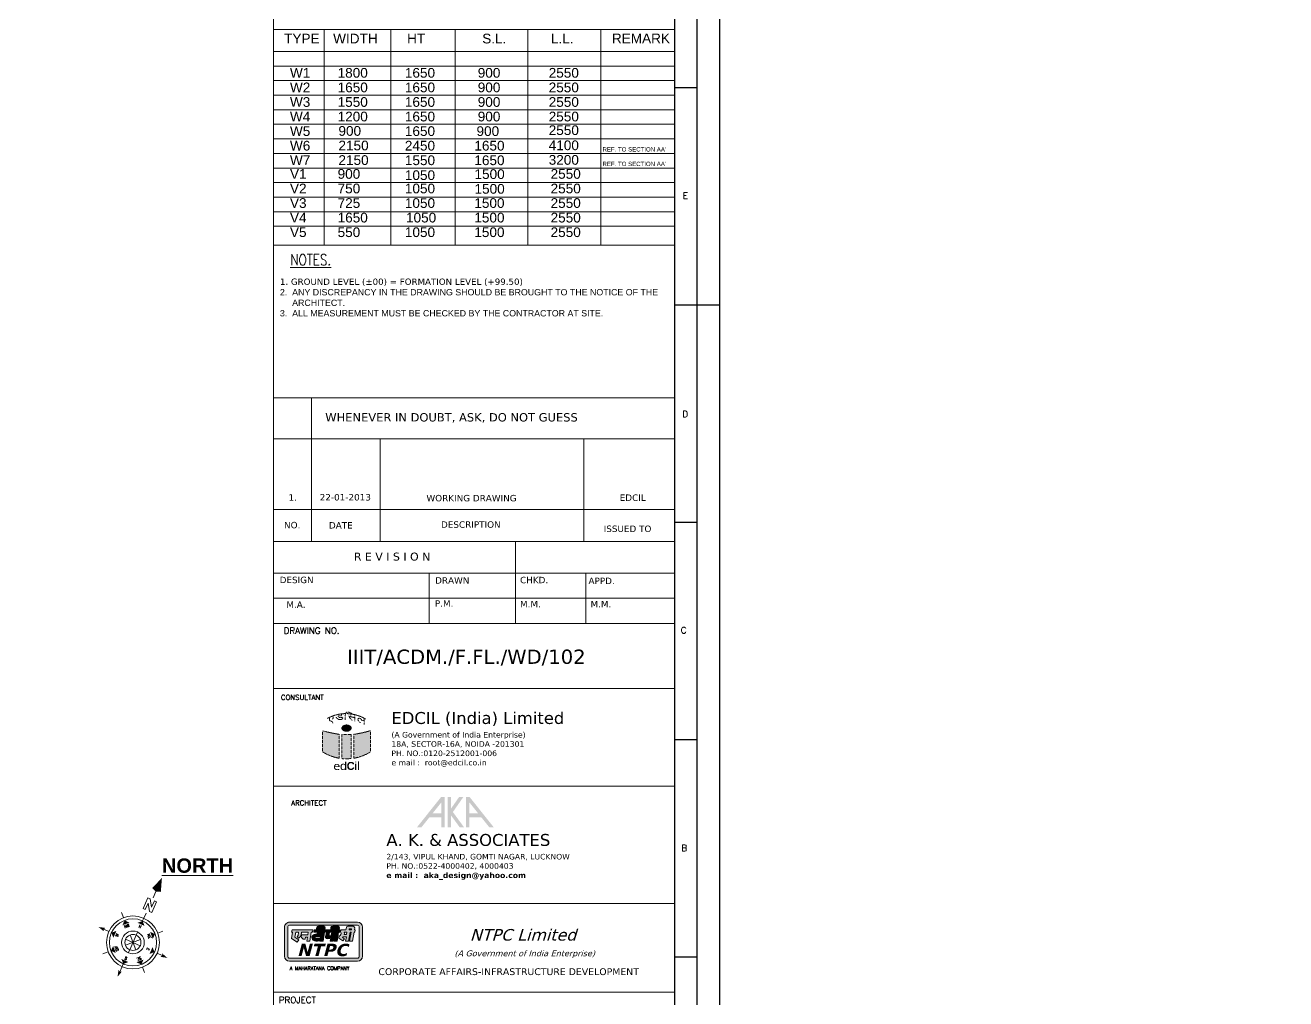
# Model space of a CAD drawing. Header units: millimetres. Extents: x -3092155 to 4513934, y -12317808 to 1850003.
# Drawn here: x -361111 to -281938, y -5750434 to -5689281 of the extents above; entities that cross this region are included whole.
import ezdxf
from ezdxf.enums import TextEntityAlignment as Align

# ---------------------------------------------------------------- set-up
doc = ezdxf.new("R2010")
doc.units = ezdxf.units.MM
doc.header["$LTSCALE"] = 2
doc.header["$MEASUREMENT"] = 0
doc.header["$PDMODE"] = 34
doc.header["$PDSIZE"] = 500
doc.linetypes.add('HIDDEN', pattern=[0.375, 0.25, -0.125])
for name, color, linetype, lineweight in [('D DIM', 250, 'Continuous', 9), ('D1', 10, 'Continuous', 5), ('PROJ', 251, 'HIDDEN', 5), ('TEXT', 7, 'Continuous', 13)]:
    doc.layers.add(name, color=color, linetype=linetype, lineweight=lineweight)
doc.layers.add('formate', color=7, linetype='Continuous')
doc.layers.add('NORTH', color=1, linetype='Continuous')
doc.styles.add('5555', font='romans.shx', dxfattribs={"height": 125})
doc.styles.add('arial', font='arial.ttf')
doc.styles.add('CUT-FILL', font='cut-fill.shx', dxfattribs={"oblique": 17})
doc.styles.add('INNER DIM', font='ARIALNB.TTF', dxfattribs={"height": 250})
doc.styles.add('ROMANS', font='ROMANS.SHX')
doc.styles.add('SIMPLEX', font='arial.ttf')
doc.styles.add('T', font='romans.shx', dxfattribs={"height": 200})
doc.styles.add('TE4MM', font='romant.shx')
doc.styles.add('TEXTT2MM', font='romans.shx')
doc.dimstyles.new('INNER DIM', dxfattribs={"dimscale": 0, "dimtxt": 250, "dimasz": 100, "dimexe": 50, "dimexo": 50, "dimgap": 50, "dimtad": 0, "dimdec": 0, "dimzin": 0, "dimdsep": 46, "dimtxsty": 'INNER DIM', "dimblk": 'ARCHTICK', "dimcen": 100, "dimdle": 50, "dimclrd": 256, "dimclre": 256, "dimclrt": 256, "dimadec": 0, "dimazin": 0, "dimtfac": 1, "dimtdec": 0, "dimtix": 1, "dimtmove": 2, "dimatfit": 3, "dimfxl": 50, "dimfxlon": 1, "dimtolj": 1, "dimtzin": 0, "dimlwd": -1, "dimlwe": -1, "dimarcsym": 1})

# ---------------------------------------------------------------- blocks, each defined once
blk = doc.blocks.new('_ArchTick')
at = {"color": 0, "linetype": 'ByBlock', "const_width": 0.15}
blk.add_lwpolyline([(-0.5, -0.5), (0.5, 0.5)], dxfattribs=at)
blk = doc.blocks.new('*D730')
at = {"layer": 'D DIM', "ltscale": 100, "transparency": 16777216}
for p, q in [((1048.764436672907, 410.6453613601623), (-438739.0668657003, 410.6453613601623)), ((-438689.0668657003, 360.6453613601625), (-438689.0668657003, 460.6453613601625)), ((998.7644366729072, 360.6453613601623), (998.7644366729072, 460.6453613601623))]:
    blk.add_line(p, q, dxfattribs=at)
at = {"layer": 'Defpoints', "color": 0, "lineweight": 50, "ltscale": 100, "transparency": 16777216}
for p in [(-438689.0668657003, 410.6453613601623), (998.7644366729072, -0.0061451550573111), (-438689.0668657006, -5723126.232655427)]:
    blk.add_point(p, dxfattribs=at)
at = {"layer": 'D DIM', "ltscale": 100, "transparency": 16777216, "xscale": 100, "yscale": 100, "zscale": 100, "rotation": 180}
blk.add_blockref('_ArchTick', (-438689.0668657003, 410.6453613601623), dxfattribs=at)
at = {"layer": 'D DIM', "ltscale": 100, "transparency": 16777216, "xscale": 100, "yscale": 100, "zscale": 100}
blk.add_blockref('_ArchTick', (998.7644366729072, 410.6453613601623), dxfattribs=at)
at = {"layer": 'D DIM', "ltscale": 100, "transparency": 16777216, "insert": (1326.455259555951, 835.181085795164), "char_height": 250, "attachment_point": 5, "style": 'INNER DIM'}
blk.add_mtext('\\A1;439688', dxfattribs=at)
blk = doc.blocks.new('ntpc logo')
at = {"layer": 'D1', "ltscale": 100}
h = blk.add_hatch(color=152, dxfattribs=at)
edge = h.paths.add_edge_path(flags=16)
edge.add_line((-2576125.864683039, -7014821.601455078), (-2566775.449577328, -7014821.601455078))
edge.add_arc((-2566775.449577328, -7015091.485994888), 269.8845398128033, 0, 90, ccw=False)
edge.add_line((-2566505.565037515, -7015091.485994888), (-2566505.565037515, -7019093.978865271))
edge.add_arc((-2566775.449577328, -7019093.978865271), 269.8845398128033, -90, 0, ccw=False)
edge.add_line((-2566775.449577328, -7019363.863405083), (-2576125.864683039, -7019363.863405083))
edge.add_arc((-2576125.864683039, -7019093.978865271), 269.8845398128033, 180, 270, ccw=False)
edge.add_line((-2576395.749222851, -7019093.978865271), (-2576395.749222851, -7015091.485994888))
edge.add_arc((-2576125.864683039, -7015091.485994888), 269.8845398128033, 90, 180, ccw=False)
edge = h.paths.add_edge_path()
edge.add_line((-2576125.864683039, -7014391.485994888), (-2566775.449577328, -7014391.485994888))
edge.add_arc((-2566775.449577328, -7015091.485994888), 700, 0, 90, ccw=False)
edge.add_line((-2566075.449577328, -7015091.485994888), (-2566075.449577328, -7019093.978865271))
edge.add_arc((-2566775.449577328, -7019093.978865271), 700, -90, 0, ccw=False)
edge.add_line((-2566775.449577328, -7019793.978865272), (-2576125.864683039, -7019793.978865272))
edge.add_arc((-2576125.864683039, -7019093.978865271), 700, 180, 270, ccw=False)
edge.add_line((-2576825.864683038, -7019093.978865271), (-2576825.864683038, -7015091.485994888))
edge.add_arc((-2576125.864683039, -7015091.485994888), 700, 90, 180, ccw=False)
h = blk.add_hatch(color=152, dxfattribs=at)
edge = h.paths.add_edge_path()
edge.add_line((-2575283.341618345, -7015781.582158929), (-2575396.457593755, -7016469.881995534))
edge.add_line((-2575396.457593755, -7016469.881995534), (-2574856.467888192, -7016844.857214837))
edge.add_line((-2574856.467888192, -7016844.857214837), (-2575082.977993042, -7017149.081714099))
edge.add_line((-2575082.977993042, -7017149.081714099), (-2575859.491348834, -7016655.984804614))
edge.add_line((-2575859.491348834, -7016655.984804614), (-2575715.59299323, -7015786.617797365))
edge.add_line((-2575715.59299323, -7015786.617797365), (-2575849.292367445, -7015781.474252393))
edge.add_line((-2575849.292367445, -7015781.474252393), (-2575772.150980936, -7015448.956299547))
edge.add_line((-2575772.150980936, -7015448.956299547), (-2572904.672133998, -7015448.956299547))
edge.add_line((-2572904.672133998, -7015448.956299547), (-2572969.192741067, -7015771.187162442))
edge.add_line((-2572969.192741067, -7015771.187162442), (-2573133.76721348, -7015771.187162442))
edge.add_line((-2573133.76721348, -7015771.187162442), (-2573329.309502126, -7017006.501208653))
edge.add_line((-2573329.309502126, -7017006.501208653), (-2573745.891532884, -7017006.501208653))
edge.add_line((-2573745.891532884, -7017006.501208653), (-2573658.458446966, -7016472.327877058))
edge.add_line((-2573658.458446966, -7016472.327877058), (-2573956.732293607, -7016472.327877058))
edge.add_line((-2573956.732293607, -7016472.327877058), (-2574003.091299922, -7016754.827193356))
edge.add_line((-2574003.091299922, -7016754.827193356), (-2574275.682257057, -7016754.827193356))
edge.add_line((-2574275.682257057, -7016754.827193356), (-2574532.78930609, -7016456.897242135))
edge.add_line((-2574532.78930609, -7016456.897242135), (-2574486.52301778, -7016133.321503732))
edge.add_line((-2574486.52301778, -7016133.321503732), (-2573632.775557475, -7016133.321503732))
edge.add_line((-2573632.775557475, -7016133.321503732), (-2573565.55499831, -7015771.762663981))
edge.add_line((-2573565.55499831, -7015771.762663981), (-2574465.568746926, -7015771.762663981))
edge.add_arc((-2577237.16639777, -7015230.257815952), 2824.000892103816, 336.58028605533104, 348.9450148187173, ccw=False)
edge.add_arc((-2575187.76489814, -7016043.777387831), 623.8130570877476, 296.3774902374947, 330.31643876113185, ccw=False)
edge.add_line((-2574910.615207569, -7016602.643006032), (-2575100.501697437, -7016370.75185602))
edge.add_line((-2575100.501697437, -7016370.75185602), (-2574969.769299627, -7016229.43026018))
edge.add_line((-2574969.769299627, -7016229.43026018), (-2574902.919612513, -7015792.840407717))
edge.add_line((-2574902.919612513, -7015792.840407717), (-2575283.341618345, -7015781.582158929))
h = blk.add_hatch(color=152, dxfattribs=at)
edge = h.paths.add_edge_path(flags=16)
edge.add_line((-2572022.634550096, -7015449.230022117), (-2571702.108380439, -7015449.230022117))
edge.add_line((-2571702.108380439, -7015449.230022117), (-2571702.108380439, -7015339.201322269))
edge.add_arc((-2571763.570013266, -7015353.654740423), 63.13821034887554, 13.23332728271583, 77.9736730101995)
edge.add_line((-2571750.414465011, -7015291.902289812), (-2571952.817886592, -7015291.902289812))
edge.add_arc((-2571926.666838348, -7015391.224795926), 102.7075340200303, 104.7508710587801, 159.1279684534876)
edge.add_line((-2572022.634550096, -7015354.631957194), (-2572022.634550096, -7015449.230022117))
edge = h.paths.add_edge_path()
edge.add_line((-2572441.998121233, -7015438.07967986), (-2572732.390936794, -7015438.07967986))
edge.add_line((-2572732.390936794, -7015438.07967986), (-2572793.584825145, -7015779.028370872))
edge.add_line((-2572793.584825145, -7015779.028370872), (-2572284.006627711, -7015779.028370872))
edge.add_line((-2572284.006627711, -7015779.028370872), (-2572329.90204397, -7016008.006044357))
edge.add_arc((-2572367.80242143, -7016792.671332978), 785.5800747077037, 87.23468678849585, 148.6053650058812)
edge.add_arc((-2572640.323604403, -7016502.208177619), 415.3908428498246, 163.3861087338114, 238.1828472676382)
edge.add_arc((-2572445.638932844, -7016393.870736037), 619.6289886332332, 228.1155828101526, 263.6535535857789)
edge.add_arc((-2572409.647188975, -7015828.820815518), 1185.495099443431, 264.9435820311778, 287.0600346008786)
edge.add_line((-2572061.854269446, -7016962.151621562), (-2571996.395352528, -7016569.911356194))
edge.add_line((-2571996.395352528, -7016569.911356194), (-2572502.264829444, -7016599.621622971))
edge.add_arc((-2572483.244067829, -7016481.148243393), 119.990545632162, 81.96675854978639, 260.8790653862643, ccw=False)
edge.add_line((-2572466.475676567, -7016362.335146068), (-2571974.328465523, -7016368.485818729))
edge.add_line((-2571974.328465523, -7016368.485818729), (-2571868.908085154, -7015783.812227381))
edge.add_line((-2571868.908085154, -7015783.812227381), (-2571731.77814448, -7015783.812227381))
edge.add_line((-2571731.77814448, -7015783.812227381), (-2571954.115938769, -7017008.803214792))
edge.add_line((-2571954.115938769, -7017008.803214792), (-2571505.453475641, -7017008.803214792))
edge.add_line((-2571505.453475641, -7017008.803214792), (-2571314.917959676, -7015779.100308557))
edge.add_line((-2571314.917959676, -7015779.100308557), (-2571217.378610389, -7015793.703660022))
edge.add_line((-2571217.378610389, -7015793.703660022), (-2571150.158051239, -7015445.812981745))
edge.add_line((-2571150.158051239, -7015445.812981745), (-2571264.66479683, -7015445.812981745))
edge.add_line((-2571264.66479683, -7015445.812981745), (-2571211.81552963, -7015174.140288083))
edge.add_arc((-2571460.977208772, -7015178.004125069), 249.1916362736287, 0.8884344075743476, 79.20662812646783)
edge.add_line((-2571414.311669232, -7014933.220957738), (-2572152.90335785, -7014933.220957738))
edge.add_arc((-2572140.843850292, -7015167.29194745), 234.3814411306548, 92.94931252138252, 172.1267843685948)
edge.add_line((-2572373.015919836, -7015135.186027898), (-2572441.998121233, -7015438.07967986))
h = blk.add_hatch(color=152, dxfattribs=at)
edge = h.paths.add_edge_path(flags=16)
edge.add_line((-2570323.484250606, -7015784.855323917), (-2570609.612037586, -7015784.855323917))
edge.add_line((-2570609.612037586, -7015784.855323917), (-2570673.21659425, -7016157.384661696))
edge.add_arc((-2570527.797411177, -7016127.389154461), 148.4805349523087, 191.6548990530616, 357.265632891615)
edge.add_line((-2570379.485930236, -7016134.472506803), (-2570323.484250606, -7015784.855323917))
edge = h.paths.add_edge_path()
edge.add_line((-2569288.287639574, -7015456.351853615), (-2569205.026864231, -7015456.351853615))
edge.add_line((-2569205.026864231, -7015456.351853615), (-2569260.56495379, -7015797.912015004))
edge.add_line((-2569260.56495379, -7015797.912015004), (-2569362.183895649, -7015793.272033874))
edge.add_line((-2569362.183895649, -7015793.272033874), (-2569546.87817681, -7017007.220585575))
edge.add_line((-2569546.87817681, -7017007.220585575), (-2569985.619812579, -7017007.220585575))
edge.add_line((-2569985.619812579, -7017007.220585575), (-2569771.719357432, -7015788.308333128))
edge.add_line((-2569771.719357432, -7015788.308333128), (-2569899.484778837, -7015788.308333128))
edge.add_line((-2569899.484778837, -7015788.308333128), (-2570094.007169352, -7017006.860897114))
edge.add_line((-2570094.007169352, -7017006.860897114), (-2570521.622643606, -7017006.860897114))
edge.add_line((-2570521.622643606, -7017006.860897114), (-2570443.832231001, -7016599.225965663))
edge.add_arc((-2570868.263453934, -7015465.877578455), 1210.215034524285, 263.5188098599631, 290.5305816122048, ccw=False)
edge.add_arc((-2570984.005561289, -7016484.706668189), 184.8326914429903, 155.3630113151073, 263.51880985990687, ccw=False)
edge.add_line((-2571152.012411491, -7016407.655891998), (-2571035.651305632, -7015784.351760073))
edge.add_line((-2571035.651305632, -7015784.351760073), (-2571109.362125681, -7015784.351760073))
edge.add_line((-2571109.362125681, -7015784.351760073), (-2571060.314296992, -7015444.661978675))
edge.add_line((-2571060.314296992, -7015444.661978675), (-2570458.945267067, -7015444.661978675))
edge.add_line((-2570458.945267067, -7015444.661978675), (-2570426.308526621, -7015115.726882217))
edge.add_arc((-2570200.80259199, -7015169.683964902), 231.8712861172952, 80.77688490008529, 166.5437544848484, ccw=False)
edge.add_line((-2570163.63839683, -7014940.810384243), (-2569420.503525586, -7014940.810384243))
edge.add_arc((-2569533.569619609, -7015206.308849895), 288.5712682893609, 9.067257671460311, 66.93261748695443, ccw=False)
edge.add_line((-2569248.604330168, -7015160.831815078), (-2569288.287639574, -7015456.351853615))
edge = h.paths.add_edge_path(flags=16)
edge.add_line((-2570048.297189103, -7015449.230022117), (-2569727.771019445, -7015449.230022117))
edge.add_line((-2569727.771019445, -7015449.230022117), (-2569727.771019445, -7015339.201322269))
edge.add_arc((-2569789.232652272, -7015353.654740423), 63.13821034887554, 13.23332728271583, 77.9736730101995)
edge.add_line((-2569776.077104018, -7015291.902289812), (-2569978.480525599, -7015291.902289812))
edge.add_arc((-2569952.329477355, -7015391.224795926), 102.7075340200303, 104.7508710587801, 159.1279684534876)
edge.add_line((-2570048.297189103, -7015354.631957194), (-2570048.297189103, -7015449.230022117))
h = blk.add_hatch(color=152, dxfattribs=at)
edge = h.paths.add_edge_path(flags=16)
edge.add_line((-2568605.79034859, -7015780.323249322), (-2568210.069870682, -7015780.323249322))
edge.add_line((-2568210.069870682, -7015780.323249322), (-2568254.574516744, -7016086.633941656))
edge.add_line((-2568254.574516744, -7016086.633941656), (-2568591.2336206, -7016086.633941656))
edge.add_arc((-2568906.095320067, -7015948.095802988), 343.9923046477833, 336.2506593500872, 389.1909532323077)
edge = h.paths.add_edge_path(flags=16)
edge.add_line((-2567921.531415359, -7015451.020290806), (-2567601.005245701, -7015451.020290806))
edge.add_line((-2567601.005245701, -7015451.020290806), (-2567601.005245701, -7015340.991590961))
edge.add_arc((-2567662.466878529, -7015355.445009112), 63.13821034887554, 13.23332728271583, 77.9736730101995)
edge.add_line((-2567649.311330275, -7015293.692558503), (-2567851.714751856, -7015293.692558503))
edge.add_arc((-2567825.563703611, -7015393.015064614), 102.7075340200303, 104.7508710587801, 159.1279684534876)
edge.add_line((-2567921.531415359, -7015356.422225884), (-2567921.531415359, -7015451.020290806))
edge = h.paths.add_edge_path()
edge.add_line((-2568350.53765981, -7015445.453293283), (-2569068.731385664, -7015445.453293283))
edge.add_line((-2569068.731385664, -7015445.453293283), (-2569124.733065293, -7015786.401984295))
edge.add_line((-2569124.733065293, -7015786.401984295), (-2569046.386344613, -7015780.826813166))
edge.add_arc((-2569396.238545445, -7015939.342404854), 384.0882128303634, -75.84141776891482, 24.37494860631699, ccw=False)
edge.add_line((-2569302.288059474, -7016311.762948624), (-2569345.865525426, -7016602.678974879))
edge.add_line((-2569345.865525426, -7016602.678974879), (-2568769.344922872, -7016990.171352578))
edge.add_line((-2568769.344922872, -7016990.171352578), (-2568537.271737248, -7016678.717115273))
edge.add_line((-2568537.271737248, -7016678.717115273), (-2568838.234406264, -7016486.787353142))
edge.add_line((-2568838.234406264, -7016486.787353142), (-2568747.556189911, -7016414.346097349))
edge.add_line((-2568747.556189911, -7016414.346097349), (-2568297.966546656, -7016414.346097349))
edge.add_line((-2568297.966546656, -7016414.346097349), (-2568410.340777965, -7017015.493420143))
edge.add_line((-2568410.340777965, -7017015.493420143), (-2567986.15587017, -7017015.493420143))
edge.add_line((-2567986.15587017, -7017015.493420143), (-2567779.487420009, -7015769.748408606))
edge.add_line((-2567779.487420009, -7015769.748408606), (-2567648.940458224, -7015769.748408606))
edge.add_line((-2567648.940458224, -7015769.748408606), (-2567862.840913371, -7017004.630828663))
edge.add_line((-2567862.840913371, -7017004.630828663), (-2567449.504013063, -7017004.630828663))
edge.add_line((-2567449.504013063, -7017004.630828663), (-2567231.89483741, -7015787.840738132))
edge.add_line((-2567231.89483741, -7015787.840738132), (-2567119.520606102, -7015787.840738132))
edge.add_line((-2567119.520606102, -7015787.840738132), (-2567057.677691669, -7015442.719660987))
edge.add_line((-2567057.677691669, -7015442.719660987), (-2567180.992648468, -7015442.719660987))
edge.add_line((-2567180.992648468, -7015442.719660987), (-2567130.183177547, -7015174.751758467))
edge.add_arc((-2567487.102554435, -7015287.597556047), 374.3335619867124, 17.54518712035093, 68.73124493414518)
edge.add_line((-2567351.315637679, -7014938.76016002), (-2568080.728243054, -7014938.76016002))
edge.add_arc((-2568068.755774636, -7015169.926891911), 231.4765602243103, 92.96478454996307, 172.3126199862274)
edge.add_line((-2568298.151982681, -7015138.962756722), (-2568350.53765981, -7015445.453293283))
at = {"layer": 'D1', "color": 152, "ltscale": 100}
for points in [[(-2576125.864683039, -7014391.485994888), (-2566775.449577328, -7014391.485994888, -0.4142135623730951), (-2566075.449577328, -7015091.485994888), (-2566075.449577328, -7019093.978865271, -0.4142135623730951), (-2566775.449577328, -7019793.978865272), (-2576125.864683039, -7019793.978865272, -0.4142135623730951), (-2576825.864683038, -7019093.978865271), (-2576825.864683038, -7015091.485994888, -0.4142135623730951)], [(-2576125.864683039, -7014821.601455078), (-2566775.449577328, -7014821.601455078, -0.4142135623730951), (-2566505.565037515, -7015091.485994888), (-2566505.565037515, -7019093.978865271, -0.4142135623730951), (-2566775.449577328, -7019363.863405083), (-2576125.864683039, -7019363.863405083, -0.4142135623730951), (-2576395.749222851, -7019093.978865271), (-2576395.749222851, -7015091.485994888, -0.4142135623730951)], [(-2570323.484250606, -7015784.855323917), (-2570609.612037586, -7015784.855323917), (-2570673.21659425, -7016157.384661696, 0.8817018337329301), (-2570379.485930236, -7016134.472506803)]]:
    blk.add_lwpolyline(points, format="xyb", close=True, dxfattribs=at)
for points in [[(-2575283.341618345, -7015781.582158929), (-2575396.457593755, -7016469.881995534), (-2574856.467888192, -7016844.857214837), (-2575082.977993042, -7017149.081714099), (-2575859.491348834, -7016655.984804614), (-2575715.59299323, -7015786.617797365), (-2575849.292367445, -7015781.474252393), (-2575772.150980936, -7015448.956299547), (-2572904.672133998, -7015448.956299547), (-2572969.192741067, -7015771.187162442), (-2573133.76721348, -7015771.187162442), (-2573329.309502126, -7017006.501208653), (-2573745.891532884, -7017006.501208653), (-2573658.458446966, -7016472.327877058), (-2573956.732293607, -7016472.327877058), (-2574003.091299922, -7016754.827193356), (-2574275.682257057, -7016754.827193356), (-2574532.78930609, -7016456.897242135), (-2574486.52301778, -7016133.321503732), (-2573632.775557475, -7016133.321503732), (-2573565.55499831, -7015771.762663981), (-2574465.568746926, -7015771.762663981, -0.0540037141668831), (-2574645.81256348, -7016352.695495343, -0.1491786749444704), (-2574910.615207569, -7016602.643006032), (-2575100.501697437, -7016370.75185602), (-2574969.769299627, -7016229.43026018), (-2574902.919612513, -7015792.840407717), (-2575283.341618345, -7015781.582158929)], [(-2572441.998121233, -7015438.07967986), (-2572732.390936794, -7015438.07967986), (-2572793.584825145, -7015779.028370872), (-2572284.006627711, -7015779.028370872), (-2572329.90204397, -7016008.006044357, 0.2743696657336536), (-2573038.373242724, -7016383.439335927, 0.3384654645855677), (-2572859.321896093, -7016855.180273628, 0.1563185421657423), (-2572514.132735061, -7017009.702435946, 0.0968019046022313), (-2572061.854269446, -7016962.151621562), (-2571996.395352528, -7016569.911356194), (-2572502.264829444, -7016599.621622971, -0.990552851352858), (-2572466.475676567, -7016362.335146068), (-2571974.328465523, -7016368.485818729), (-2571868.908085154, -7015783.812227381), (-2571731.77814448, -7015783.812227381), (-2571954.115938769, -7017008.803214792), (-2571505.453475641, -7017008.803214792), (-2571314.917959676, -7015779.100308557), (-2571217.378610389, -7015793.703660022), (-2571150.158051239, -7015445.812981745), (-2571264.66479683, -7015445.812981745), (-2571211.81552963, -7015174.140288083, 0.3556818271789464), (-2571414.311669232, -7014933.220957738), (-2572152.90335785, -7014933.220957738, 0.3599111184762827), (-2572373.015919836, -7015135.186027898), (-2572441.998121233, -7015438.07967986)], [(-2572022.634550096, -7015449.230022117), (-2571702.108380439, -7015449.230022117), (-2571702.108380439, -7015339.201322269, 0.2902446171288626), (-2571750.414465011, -7015291.902289812), (-2571952.817886592, -7015291.902289812, 0.2418196832702742), (-2572022.634550096, -7015354.631957194), (-2572022.634550096, -7015449.230022117)], [(-2569288.287639574, -7015456.351853615), (-2569205.026864231, -7015456.351853615), (-2569260.56495379, -7015797.912015004), (-2569362.183895649, -7015793.272033874), (-2569546.87817681, -7017007.220585575), (-2569985.619812579, -7017007.220585575), (-2569771.719357432, -7015788.308333128), (-2569899.484778837, -7015788.308333128), (-2570094.007169352, -7017006.860897114), (-2570521.622643606, -7017006.860897114), (-2570443.832231001, -7016599.225965663, -0.1184098834518326), (-2571004.868925438, -7016668.358087627, -0.510382032644153), (-2571152.012411491, -7016407.655891998), (-2571035.651305632, -7015784.351760073), (-2571109.362125681, -7015784.351760073), (-2571060.314296992, -7015444.661978675), (-2570458.945267067, -7015444.661978675), (-2570426.308526621, -7015115.726882217, -0.3927358845996722), (-2570163.63839683, -7014940.810384243), (-2569420.503525586, -7014940.810384243, -0.2579909084989232), (-2569248.604330168, -7015160.831815078), (-2569288.287639574, -7015456.351853615)], [(-2570609.612037586, -7015784.855323917), (-2570323.484250606, -7015784.855323917), (-2570379.485930236, -7016134.472506803, -0.8817018337329308), (-2570673.21659425, -7016157.384661696), (-2570609.612037586, -7015784.855323917)], [(-2570048.297189103, -7015449.230022117), (-2569727.771019445, -7015449.230022117), (-2569727.771019445, -7015339.201322269, 0.2902446171288626), (-2569776.077104018, -7015291.902289812), (-2569978.480525599, -7015291.902289812, 0.2418196832702742), (-2570048.297189103, -7015354.631957194), (-2570048.297189103, -7015449.230022117)], [(-2568350.53765981, -7015445.453293283), (-2569068.731385664, -7015445.453293283), (-2569124.733065293, -7015786.401984295), (-2569046.386344613, -7015780.826813166, -0.4674575237597808), (-2569302.288059474, -7016311.762948624), (-2569345.865525426, -7016602.678974879), (-2568769.344922872, -7016990.171352578), (-2568537.271737248, -7016678.717115273), (-2568838.234406264, -7016486.787353142), (-2568747.556189911, -7016414.346097349), (-2568297.966546656, -7016414.346097349), (-2568410.340777965, -7017015.493420143), (-2567986.15587017, -7017015.493420143), (-2567779.487420009, -7015769.748408606), (-2567648.940458224, -7015769.748408606), (-2567862.840913371, -7017004.630828663), (-2567449.504013063, -7017004.630828663), (-2567231.89483741, -7015787.840738132), (-2567119.520606102, -7015787.840738132), (-2567057.677691669, -7015442.719660987), (-2567180.992648468, -7015442.719660987), (-2567130.183177547, -7015174.751758467, 0.2271304523182552), (-2567351.315637679, -7014938.76016002), (-2568080.728243054, -7014938.76016002, 0.3607509854934151), (-2568298.151982681, -7015138.962756722), (-2568350.53765981, -7015445.453293283), (-2569068.731385664, -7015445.453293283)], [(-2568605.79034859, -7015780.323249322), (-2568210.069870682, -7015780.323249322), (-2568254.574516744, -7016086.633941656), (-2568591.2336206, -7016086.633941656, 0.2351937987507339), (-2568605.79034859, -7015780.323249322, -37.59012274014271)], [(-2567921.531415359, -7015451.020290806), (-2567601.005245701, -7015451.020290806), (-2567601.005245701, -7015340.991590961, 0.2902446171288626), (-2567649.311330275, -7015293.692558503), (-2567851.714751856, -7015293.692558503, 0.2418196832702742), (-2567921.531415359, -7015356.422225884), (-2567921.531415359, -7015451.020290806)]]:
    blk.add_lwpolyline(points, format="xyb", dxfattribs=at)
at = {"layer": 'D1', "color": 152, "ltscale": 100, "insert": (-2575108.892677569, -7017375.82931914), "char_height": 1700, "attachment_point": 1, "style": 'INNER DIM'}
blk.add_mtext_dynamic_manual_height_columns('{\\fVerdana|b1|i1|c0|p34;NTPC}', width=5921.250440716743, gutter_width=1325, heights=[0], dxfattribs=at)
blk = doc.blocks.new('sdfs')
at = {"layer": 'formate', "color": 0}
for p, q in [((-2732081.933823399, -7758880.890261786), (-2732081.933823399, -7666596.277577904)), ((-2733180.184038838, -7757782.640047077), (-2733180.184038838, -7667694.527792613)), ((-2734278.434254276, -7756684.389832368), (-2734278.434254276, -7668792.778007322)), ((-2734278.434254276, -7704945.290362584), (-2733180.184038838, -7704945.290362584)), ((-2734262.121220589, -7715550.26152635), (-2733163.87100515, -7715550.26152635)), ((-2733485.310092586, -7715550.261526698), (-2732065.620789711, -7715550.261526698)), ((-2734278.434254276, -7726155.232690115), (-2733180.184038838, -7726155.232690115)), ((-2734278.434254276, -7736760.203853881), (-2733180.184038838, -7736760.203853881)), ((-2734262.121220589, -7747365.175017647), (-2733180.184038838, -7747365.175017647))]:
    blk.add_line(p, q, dxfattribs=at)
at = {"layer": 'formate', "color": 0, "style": '5555'}
for s, p in [('E', (-2733763.656197334, -7710384.764876761)), ('D', (-2733768.348374391, -7721040.893499237)), ('C', (-2733843.904436978, -7731587.691154611)), ('B', (-2733815.519997826, -7742217.931068267))]:
    blk.add_text(s, height=310.7244509905577, dxfattribs=at).set_placement(p, align=Align.CENTER)
blk = doc.blocks.new('y6hyyh')
at = {"lineweight": 18}
h = blk.add_hatch(color=256, dxfattribs=at)
edge = h.paths.add_edge_path()
edge.add_ellipse((107134.4409335267, -5638770.832906008), major_axis=(-297.1894594999925, 0), ratio=0.6637487077916786, start_angle=0, end_angle=360)
for points in [[(105629.4103975382, -5640257.608986139, 0.1047735975010983), (106677.6618510981, -5640661.552725315), (106677.6618510981, -5639159.700381041, -0.036159168358009), (105629.4103975457, -5638932.326670647)], [(106837.2514740278, -5640685.538228273, 0.0557270296601142), (107431.1682609145, -5640677.872986078), (107431.1682609108, -5639162.147283792, -0.032363745234018), (106837.2514740278, -5639166.589739323)], [(108639.1531118799, -5638932.326670647, -0.036159168358009), (107590.9016583276, -5639159.700381041), (107590.9016583276, -5640661.552725315, 0.1047735975010983), (108639.1531118837, -5640257.608986139)]]:
    blk.add_hatch(color=256, dxfattribs=at).paths.add_polyline_path(points)
h = blk.add_hatch(color=256, dxfattribs=at)
h.paths.add_polyline_path([(113299.4704852451, -5643094.226951599), (113080.1498352338, -5643094.226951599), (111564.0259274927, -5644993.434197903), (111846.8235232097, -5644993.434197903), (112346.8736700502, -5644367.034958363), (113095.443225493, -5644367.034958363), (113095.443225493, -5644993.434197903), (113299.4704852451, -5644993.434197903)])
h.paths.add_polyline_path([(113095.443225493, -5643429.32220459), (113095.443225493, -5644122.408860922), (112542.156978504, -5644122.408860922)], flags=16)
h.paths.add_polyline_path([(114473.3511803683, -5643094.226951599), (114207.5506472711, -5643094.226951599), (113702.5935936209, -5643821.566471815), (113702.5935936209, -5643094.226951599), (113498.5663343009, -5643094.226951599), (113498.5663343009, -5644993.434197903), (113702.5935936209, -5644993.434197903), (113702.5935936209, -5644258.031193733), (114240.5174792793, -5644993.434197903), (114512.2468948562, -5644993.434197903), (113815.8180284512, -5644041.336895704)])
h.paths.add_polyline_path([(114862.9612376627, -5643094.226951599), (114643.6405876514, -5643094.226951599), (114643.6405876514, -5644993.434197903), (114847.6678469714, -5644993.434197903), (114847.6678469714, -5644367.034958363), (115596.2374028463, -5644367.034958363), (116096.2875496869, -5644993.434197903), (116379.0851453964, -5644993.434197903)])
h.paths.add_polyline_path([(114847.6678469714, -5644122.408860922), (114847.6678469714, -5643429.32220459), (115400.9540943962, -5644122.408860922)], flags=16)
for p, q in [((107057.149337684, -5637936.039421797), (107057.1493376878, -5638244.452965975)), ((107411.1425360378, -5637879.374867916), (107411.1425360378, -5638017.928308249)), ((107659.7696126972, -5637925.64182663), (107659.7696126972, -5638337.053831339)), ((106061.1776127305, -5638097.181232929), (106061.1776127305, -5638259.313746691)), ((106087.2248589632, -5638299.934107304), (106250.9598670315, -5638375.109066963)), ((106302.7956856724, -5638149.941211224), (106250.4977349166, -5638214.644618034)), ((106302.7956856724, -5637996.194005489), (106302.7956856724, -5638149.941211224)), ((107388.9110541169, -5638056.569306612), (107659.7696126972, -5638110.477727413)), ((108244.6748233859, -5638151.806109667), (108244.6748233822, -5638546.170133352)), ((106837.2514740278, -5639166.589740276), (106837.2514740278, -5640685.538227558)), ((107431.1682609108, -5639162.147284746), (107431.1682609145, -5640677.872985601))]:
    blk.add_line(p, q, dxfattribs=at)
blk.add_lwpolyline([(106820.7687620346, -5637875.375118256), (106820.7687620346, -5637981.669911623, -0.1477963604583256), (106666.9170319561, -5638001.167204857, 0.6910099298631874), (106629.9963658203, -5638079.805087805, 0.2069372469494079), (106832.6356255237, -5638092.847925663)], format="xyb", dxfattribs=at)
for points in [[(106677.6618510981, -5639159.700381041, -0.036159168358009), (105629.4103975457, -5638932.326670647), (105629.4103975382, -5640257.608986139, 0.1047735975010983), (106677.6618510981, -5640661.552725315)], [(107590.9016583276, -5639159.700381041, 0.036159168358009), (108639.1531118799, -5638932.326670647), (108639.1531118837, -5640257.608986139, -0.1047735975010983), (107590.9016583276, -5640661.552725315)]]:
    blk.add_lwpolyline(points, format="xyb", close=True, dxfattribs=at)
for centre, radius, start, end in [((107099.9292062831, -5640242.920921087), 2383.947080574101, 58.934782359747, 119.156285573897), ((107224.8494422447, -5637922.431843042), 168.2512741951974, 104.3531195973256, 184.6389478936583), ((107166.4231413465, -5638279.198889494), 520.0352587429559, 47.48260094341996, 88.15787989784396), ((106105.8747128707, -5638259.313746691), 44.69710014328767, 180, 245.3389269688471), ((106205.0279020716, -5638424.301140547), 67.30234404848699, 333.1130459670572, 46.96288067584373), ((106764.8076906439, -5637917.315783978), 329.3634050171023, 211.8734268941935, 238.7962224536342), ((106722.8088685658, -5637996.299875975), 240.0990557217534, 237.6035679589183, 309.405019615048), ((106845.8639570449, -5638141.19423151), 50.12338817713743, 305.8554261196134, 105.3025136861679), ((107970.6638712187, -5637675.400366783), 775.4874860654394, 204.0348877455195, 233.0531046025833), ((107396.2842346739, -5637910.169187546), 156.5111799971233, 211.2020118431797, 254.522442065591), ((107366.445435894, -5638017.928308249), 44.69710014328767, 254.522442065591, 0), ((107930.1514223043, -5638230.362075806), 80.95617442409197, 115.799168042188, 216.7256039387745), ((108227.0682738435, -5638070.06938839), 417.6829782916807, 209.9780852501891, 240.2442249982397), ((107927.9323335823, -5638309.442970991), 155.5125727720462, 3.658145514711981, 102.2568618985958), ((108162.6169361558, -5638446.007267237), 166.6636856600682, 60.50443684440249, 118.4858603982905), ((107099.9292062831, -5634581.348939657), 4592.75873322705, 266.7212425079353, 274.1358780953817), ((107099.9292062831, -5638025.578137159), 2672.898665713239, 264.3601838797397, 277.118681473391)]:
    blk.add_arc(centre, radius, start, end, dxfattribs=at)
blk.add_ellipse((107134.4409335267, -5638770.832906008), major_axis=(297.1894595008502, 7.74666734336514e-10), ratio=0.6637487077766056, start_param=3.141592653585866, end_param=9.424777960765452, dxfattribs=at)
at = {"layer": 'formate', "lineweight": 18}
for p, q in [((102540.026730207, -5551985.377408504), (102540.026717541, -5665130.171452999)), ((127752.6289869819, -5618019.416249037), (102540.026717541, -5618019.416249037)), ((104933.7431595076, -5618019.416249037), (104933.7431595076, -5627045.385459423)), ((127752.6289869819, -5620599.904512644), (102540.026717541, -5620599.904512644)), ((109242.446917617, -5620599.904512644), (109242.446917617, -5627045.385459423)), ((122050.1065761794, -5620599.904512644), (122050.1065761794, -5627045.385459423)), ((127752.6289869819, -5625045.373553991), (102540.026717541, -5625045.373553991)), ((127752.6289869819, -5627045.385459423), (102540.026717541, -5627045.385459423)), ((117741.40281807, -5627045.385459423), (117741.40281807, -5632190.182551861)), ((127752.6289869819, -5629045.397364616), (102540.026717541, -5629045.397364616)), ((112331.7093556982, -5632190.182551861), (112331.7093556982, -5629045.397364616)), ((122168.3355195832, -5632190.182551861), (122168.3355195832, -5629045.397364616)), ((127752.6289869819, -5630617.789958477), (102540.026717541, -5630617.789958477)), ((127752.6289869819, -5632190.182551861), (102540.026717541, -5632190.182551861)), ((127752.6289869819, -5636276.134775639), (102540.026717541, -5636276.134775639)), ((127752.6289869819, -5642418.688230038), (102540.026717541, -5642418.688230038)), ((102540.026717541, -5649778.74130249), (127752.6289869819, -5649778.74130249)), ((102540.026717541, -5655364.52940917), (127752.6289869819, -5655364.52940917))]:
    blk.add_line(p, q, dxfattribs=at)
at = {"layer": 'PROJ', "ltscale": 100}
blk.add_line((130580.232073487, -5667957.770443916), (130580.232073487, -5549157.770443916), dxfattribs=at)
at = {"lineweight": 18, "xscale": 0.4550717576318856, "yscale": 0.4550717576318856, "zscale": 0.4550717577509251}
blk.add_blockref('ntpc logo', (1275884.159316524, -2458906.814120054), dxfattribs=at)
at = {"layer": 'formate', "xscale": 1.287321868643671, "yscale": 1.287321868131411, "zscale": 1.287321868654578}
blk.add_blockref('sdfs', (3647649.052410639, 4320219.271816969), dxfattribs=at)
at = {"lineweight": 18}
for s, height, style, p in [('DRAWING NO.', 400.0023810887228, 'T', (103188.7214920681, -5632846.830176115)), ('CONSULTANT', 320.0019048709783, 'T', (103016.4073396449, -5636996.599973679)), ('ARCHITECT', 320.0019048709783, 'T', (103661.1516904656, -5643631.414688826)), ('A MAHARATANA COMPANY', 224.0013334096848, 'ROMANS', (103566.028071725, -5653964.628758192)), ('PROJECT', 400.0023810887228, 'ROMANS', (102881.39861671, -5656043.620835066))]:
    blk.add_text(s, height=height, dxfattribs=dict(at, style=style)).set_placement(p)
for s, insert, char_height, attachment_point, style in [('{\\fVerdana|b0|i0|c0|p34;WHENEVER IN DOUBT, ASK, DO NOT GUESS}', (105800.3324144122, -5618984.731710196), 525.0031251789486, 1, 'TE4MM'), ('{\\fVerdana|b0|i0|c0|p34;R E V I S I O N}', (107597.0666022052, -5627746.395392418), 500.1392506682872, 1, 'TE4MM'), ('{\\fVerdana|b0|i0|c0|p34;IIIT/ACDM./F.FL./WD/102}', (107170.3779196751, -5633837.724109411), 896.2429673942447, 1, 'TE4MM'), ('{\\fVerdana|b0|i0|c0|p34;EDCIL (India) Limited\\P\\H0.46667x;(A Government of India Enterprise)\\P18A, SECTOR-16A, NOIDA -201301\\PPH. NO.:0120-2512001-006\\Pe mail :  root@edcil.co.in}', (109954.973036391, -5637758.890755892), 750.208876002431, 1, 'TE4MM'), ('{\\fTrebuchet MS|b0|i0|c0|p34;\\W1.2;\\T0.95;e\\fComic Sans MS|b0|i0|c0|p66;d\\fTechnicBold|b0|i0|c2|p2;C\\fComic Sans MS|b0|i0|c0|p66;i\\fTrebuchet MS|b0|i0|c0|p34;l}', (107141.7195143041, -5641149.934040308), 502.8423766119864, 5, 'SIMPLEX'), ('{\\fVerdana|b0|i0|c0|p34;A. K. & ASSOCIATES\\P\\H0.46667x;2/143, VIPUL KHAND, GOMTI NAGAR, LUCKNOW\\PPH. NO.:0522-4000402, 4000403\\P\\fVerdana|b1|i0|c0|p34;e mail :  aka_design@yahoo.com}', (109637.4416486856, -5645419.579018831), 750.208876002431, 1, 'TE4MM')]:
    blk.add_mtext(s, dxfattribs=dict(at, insert=insert, char_height=char_height, attachment_point=attachment_point, style=style))
at = {"ltscale": 100, "attachment_point": 1, "style": 'CUT-FILL'}
for s, insert, char_height, width in [('{\\fVerdana|b0|i0|c0|p34;NTPC Limited}', (114880.4156405006, -5651390.08724308), 726.0043216760325, 7412.861744037285), ('\\pxi8.2746,qc,t45.266;{\\fVerdana|b0|i0|c0|p34;\\H1.2x;(A Government of India Enterprise)\\P\\pi23.108,t60.091;\\H0.8333x;\\P\\pi1.691,tz;\\H1.4x;\\Q0;CORPORATE AFFAIRS-INFRASTRUCTURE DEVELOPMENT}', (108393.9826711689, -5652733.571214676), 305.5555556583901, 17334.05528072395)]:
    blk.add_mtext(s, dxfattribs=dict(at, insert=insert, char_height=char_height, width=width))
at = {"layer": 'formate', "char_height": 403.6892307385842, "attachment_point": 1, "style": 'TEXTT2MM'}
for s, insert in [('{\\fVerdana|b0|i0|c0|p34;1.}', (103490.3635419991, -5624081.459112406)), ('{\\fVerdana|b0|i0|c0|p34;22-01-2013}', (105449.8721004028, -5624067.295157433)), ('{\\fVerdana|b0|i0|c0|p34;WORKING DRAWING}', (112157.1223786634, -5624121.840320587)), ('{\\fVerdana|b0|i0|c0|p34;EDCIL}', (124294.2559708406, -5624093.678471088)), ('{\\fVerdana|b0|i0|c0|p34;NO.}', (103211.4196983699, -5625815.235227346)), ('{\\fVerdana|b0|i0|c0|p34;DATE}', (106030.4645190996, -5625831.729879856)), ('{\\fVerdana|b0|i0|c0|p34;DESCRIPTION}', (113070.0671929691, -5625783.115054607)), ('{\\fVerdana|b0|i0|c0|p34;ISSUED TO}', (123285.4019651946, -5626046.322971821)), ('{\\fVerdana|b0|i0|c0|p34;DESIGN}', (102935.9824900304, -5629261.033344269)), ('{\\fVerdana|b0|i0|c0|p34;DRAWN}', (112700.4315984373, -5629292.144891024)), ('{\\fVerdana|b0|i0|c0|p34;CHKD.}', (118033.0087350283, -5629265.873371124)), ('{\\fVerdana|b0|i0|c0|p34;APPD.}', (122332.2020695556, -5629321.617776155)), ('{\\fVerdana|b0|i0|c0|p34;M.A.}', (103356.4225238126, -5630811.390808344)), ('{\\fVerdana|b0|i0|c0|p34;P.M. }', (112683.7886361268, -5630740.615231991)), ('{\\fVerdana|b0|i0|c0|p34;M.M.}', (118033.150582419, -5630775.247179031)), ('{\\fVerdana|b0|i0|c0|p34;M.M.}', (122460.0832839322, -5630775.247179031))]:
    blk.add_mtext(s, dxfattribs=dict(at, insert=insert))
blk = doc.blocks.new('6Y6YHY')
at = {"layer": 'NORTH', "linetype": 'ByBlock', "lineweight": 18}
for p, q in [((-774354.2945355908, -5856532.233604617), (-774014.5593634931, -5855775.567896212)), ((-773999.1202906448, -5856146.181213995), (-774202.9613938995, -5856600.180639039)), ((-774014.5593634931, -5855775.567896212), (-773863.226221815, -5855843.514930641)), ((-773900.2951105428, -5856736.074707878), (-773999.1202906448, -5856146.181213995)), ((-773863.226221815, -5855843.514930641), (-773764.4010417061, -5856433.40842451)), ((-773764.4010417061, -5856433.40842451), (-773560.5599384573, -5855979.408999481)), ((-773409.2267967728, -5856047.356033895), (-773748.9619688637, -5856804.02174229)), ((-773654.4562321518, -5855765.148434928), (-773465.7144698744, -5855344.77859691)), ((-773560.5599384573, -5855979.408999481), (-773409.2267967728, -5856047.356033895)), ((-775713.3501841798, -5857160.678653493), (-775852.0688410496, -5856795.890650962)), ((-774202.9613938995, -5856600.180639039), (-774354.2945355908, -5856532.233604617)), ((-774299.6473596112, -5857202.132420159), (-774139.7921922784, -5856846.09944693)), ((-773748.9619688637, -5856804.02174229), (-773900.2951105428, -5856736.074707878)), ((-774299.6473596112, -5857202.132420159), (-774382.4601723446, -5857386.574952932)), ((-776742.3012775298, -5858131.005267785), (-777098.3342507514, -5857971.15010047)), ((-775578.6335521378, -5859086.434153552), (-774534.4422373674, -5858689.357452323)), ((-774534.4422373674, -5858689.357452323), (-775578.6335521378, -5859086.434153552)), ((-775566.1030885512, -5858659.10623723), (-774546.9727009485, -5859116.685368649)), ((-774546.9727009485, -5859116.685368649), (-775566.1030885512, -5858659.10623723)), ((-775285.3274604587, -5859397.460996754), (-774827.7483290411, -5858378.330609122)), ((-774827.7483290411, -5858378.330609122), (-775285.3274604587, -5859397.460996754)), ((-774857.9995441182, -5859409.99146032), (-775255.0762453866, -5858365.800145556)), ((-775255.0762453866, -5858365.800145556), (-774857.9995441182, -5859409.99146032)), ((-774827.7483290411, -5858378.330609122), (-774732.9805879933, -5858167.261794931)), ((-773329.3207453034, -5858231.083513508), (-772964.5327427766, -5858092.364856629)), ((-776783.7550442019, -5859544.708092366), (-777148.5430467231, -5859683.426749232)), ((-775285.3274604587, -5859397.460996754), (-775380.0952015064, -5859608.529810947)), ((-773370.7745119644, -5859644.786338067), (-773014.7415387481, -5859804.641505407)), ((-775813.4284298825, -5860573.659185707), (-775973.2835972211, -5860929.692158948)), ((-775813.4284298825, -5860573.659185707), (-775730.6156171552, -5860389.216652945)), ((-774399.7256053262, -5860615.112952382), (-774261.0069484495, -5860979.900954901))]:
    blk.add_line(p, q, dxfattribs=at)
for radius in [1847.885674202595, 1645.70503752046, 789.9384180103953, 558.5708120829283]:
    blk.add_circle((-775056.5378947505, -5858887.895802937), radius, dxfattribs=at)
for points in [[(-773034.3047275413, -5854383.933252918), (-773712.052422082, -5855089.857384439), (-773465.7144698744, -5855344.77859691)], [(-773465.7144698744, -5855344.77859691), (-773111.5240820894, -5855359.488473399), (-773034.3047275413, -5854383.933252918)], [(-777458.6512547642, -5857809.371447094), (-776984.3551989648, -5857878.007541369), (-777098.3342507514, -5857971.15010047)], [(-777092.207634547, -5858118.218877364), (-777098.3342507514, -5857971.15010047), (-777458.6512547642, -5857809.371447094)], [(-775641.4871199719, -5857349.656720608), (-775301.7769907541, -5857502.183097751), (-775794.0134970994, -5857689.366849807)], [(-774382.4601723446, -5857386.574952932), (-774250.1012719343, -5857734.638724515), (-774730.5239439312, -5857518.933853349)], [(-776557.858744757, -5858213.818080533), (-776209.7949731766, -5858081.459180113), (-776425.4998443512, -5858561.881852115)], [(-773518.2988124219, -5858302.946577722), (-773670.8251895553, -5858642.656706923), (-773858.0089416332, -5858150.420200585)], [(-776594.7769770775, -5859472.845028155), (-776442.2505999445, -5859133.134898955), (-776255.0668478729, -5859625.371405292)], [(-773555.2170447428, -5859561.973525343), (-773903.2808163291, -5859694.33242576), (-773687.5759451542, -5859213.90975376)], [(-773020.8681549523, -5859657.572728499), (-773014.7415387481, -5859804.641505407), (-772654.4245347357, -5859966.420158785)], [(-775730.6156171552, -5860389.216652945), (-775862.9745175594, -5860041.15288135), (-775382.5518455749, -5860256.857752526)], [(-774471.5886695344, -5860426.134885267), (-774811.298798745, -5860273.608508128), (-774319.0622924003, -5860086.424756068)], [(-772654.4245347357, -5859966.420158785), (-773128.7205905402, -5859897.784064506), (-773014.7415387481, -5859804.641505407)], [(-776135.0622505904, -5861290.00916294), (-776066.4261563201, -5860815.713107155), (-775973.2835972211, -5860929.692158948)], [(-775826.214820322, -5860923.565542731), (-775973.2835972211, -5860929.692158948), (-776135.0622505904, -5861290.00916294)]]:
    blk.add_solid(points, dxfattribs=at)
at = {"layer": 'NORTH', "linetype": 'ByBlock', "lineweight": 18, "style": 'ROMANS'}
for s, rotation, p in [('NW', 20.82040688016097, (-775454.3033678881, -5857841.893226948)), ('N', 335.820406912054, (-774598.1650435203, -5857866.997624933)), ('W', 65.82040695261999, (-776077.4360727532, -5858429.522951703)), ('NE', 290.8204069474827, (-774012.3465799855, -5858490.819101677)), ('SW', 110.8204069474827, (-776102.5404707338, -5859285.661276095)), ('E', 245.82040695262, (-774095.6925507444, -5859319.305545279)), ('S', 335.820406912054, (-775595.8000726769, -5860088.952482938)), ('SE', 200.820406880161, (-774659.4611934995, -5859932.087117697))]:
    blk.add_text(s, height=197.4846045016829, rotation=rotation, dxfattribs=at).set_placement(p, align=Align.CENTER)
at = {"layer": 'TEXT', "ltscale": 100, "insert": (-773034, -5853027), "char_height": 1000, "width": 5297.297093657544, "attachment_point": 1, "style": 'arial'}
blk.add_mtext('{\\fArial|b1|i0|c0|p34;\\LNORTH}', dxfattribs=at)

msp = doc.modelspace()

# ---------------------------------------------------------------- linework, layer by layer
at = {"layer": 'formate', "lineweight": 18}
for p, q in [((-320313.5865759889, -5689557.32254706), (-345526.1888819574, -5689557.32254706)), ((-342331.6580135105, -5703103.737617994), (-342331.6580134946, -5689557.32254706)), ((-338143.7413739057, -5703103.737617994), (-338143.7413739008, -5689557.32254706)), ((-334114.5828465475, -5703103.737617996), (-334114.5828465471, -5689557.32254706)), ((-329538.3397992861, -5703103.737617996), (-329538.3397992857, -5689557.32254706)), ((-324962.0967520139, -5699167.432946333), (-324962.0967520116, -5689557.32254706)), ((-345526.1888819574, -5690930.195461243), (-320313.5865759889, -5690930.195461257)), ((-345526.1888819574, -5691845.444070697), (-320313.5865759889, -5691845.444070697)), ((-345526.1888819574, -5692760.692680151), (-320313.5865759889, -5692760.692680151)), ((-345526.1888819574, -5693675.941289609), (-320313.5865759889, -5693675.941289609)), ((-345526.1888819574, -5694591.189899063), (-320313.5865759889, -5694591.189899063)), ((-345526.1888819574, -5695506.438508514), (-320313.5865759889, -5695506.438508514)), ((-345526.1888819574, -5696421.687117971), (-320313.5865759889, -5696421.687117971)), ((-345526.1888819574, -5696421.687117965), (-320313.5865759889, -5696421.687117965)), ((-345526.1888819574, -5697336.935727422), (-320313.5865759889, -5697336.935727422)), ((-345526.1888819574, -5698252.18433687), (-320313.5865759889, -5698252.18433687)), ((-324962.0967520116, -5703103.737617996), (-324962.0967520116, -5698252.184336881)), ((-345526.1888819574, -5699167.432946329), (-320313.5865759889, -5699167.432946329)), ((-345526.1888819574, -5699167.432946329), (-320313.5865759889, -5699167.432946329)), ((-345526.1888819574, -5700082.681555782), (-320313.5865759889, -5700082.681555782)), ((-345526.1888819574, -5700997.930165232), (-320313.5865759889, -5700997.930165232)), ((-345526.1888819574, -5701913.178774693), (-320313.5865759889, -5701913.178774693)), ((-320313.5865759873, -5703103.737617994), (-345526.1888819574, -5703103.737617994))]:
    msp.add_line(p, q, dxfattribs=at)

# ---------------------------------------------------------------- block references
at = {"layer": 'D DIM', "xscale": 0.9, "yscale": 0.8999999999941792, "zscale": 0.9}
msp.add_blockref('6Y6YHY', (343206.944822045, -473894.0159960985), dxfattribs=at)
at = {"layer": 'PROJ'}
msp.add_blockref('y6hyyh', (-448066.2156103206, -94662.57624188997), dxfattribs=at)

# ---------------------------------------------------------------- texts
at = {"lineweight": 18, "style": 'SIMPLEX'}
for s, height, p in [('TYPE', 610.165739635676, (-344848.5033588778, -5690425.131230972)), ('WIDTH', 610.165739635676, (-341770.4963478347, -5690425.131230972)), ('HT', 610.165739635676, (-337124.7999754078, -5690425.131230972)), ('S.L.', 610.165739635676, (-332407.6512367861, -5690425.131230972)), ('L.L.', 610.165739635676, (-328095.2400128483, -5690425.131230972)), ('REMARK', 610.165739635676, (-324262.249483116, -5690414.53911995)), ('W1', 610.165739635676, (-344483.2191226564, -5692577.470168951)), ('1800', 610.165739635676, (-341489.775200771, -5692577.470168951)), ('1650', 610.165739635676, (-337265.5648149123, -5692577.470168951)), ('900', 610.165739635676, (-332689.3217676537, -5692577.470168951)), ('2550', 610.1657396360213, (-328232.2084698475, -5692577.47016897)), ('W2', 610.165739635676, (-344483.2191226564, -5693492.718778417)), ('1650', 610.165739635676, (-341489.775200771, -5693492.718778417)), ('1650', 610.165739635676, (-337265.5648149123, -5693492.718778407)), ('900', 610.165739635676, (-332689.3217676537, -5693492.718778407)), ('2550', 610.1657396360213, (-328232.2084698475, -5693492.718778423)), ('W3', 610.165739635676, (-344483.2191226544, -5694407.967387881)), ('1550', 610.165739635676, (-341489.7752007677, -5694407.967387881)), ('1650', 610.165739635676, (-337265.5648149123, -5694407.96738787)), ('900', 610.165739635676, (-332689.3217676504, -5694407.96738787)), ('2550', 610.1657396360213, (-328232.2084698475, -5694407.967387881)), ('W4', 610.165739635676, (-344483.2191226544, -5695323.215997329)), ('1200', 610.165739635676, (-341489.7752007677, -5695323.215997329)), ('1650', 610.165739635676, (-337265.5648149123, -5695323.215997319)), ('900', 610.165739635676, (-332689.3217676504, -5695323.215997319)), ('2550', 610.1657396360213, (-328232.2084698475, -5695323.215997339)), ('W5', 610.165739635676, (-344483.2191226489, -5696238.464606753)), ('900', 610.165739635676, (-341438.1980700244, -5696226.78827713)), ('1650', 610.165739635676, (-337265.5648149123, -5696238.464606768)), ('900', 610.165739635676, (-332766.0702290993, -5696238.464606768)), ('2550', 610.1657396360213, (-328232.2084698475, -5696179.361477043)), ('2150', 610.165739635676, (-341438.1980700244, -5697142.036886588)), ('4100', 610.1657396360213, (-328232.2084698475, -5697130.184231972)), ('W6', 610.165739635676, (-344483.2191226489, -5697153.713216226)), ('2450', 610.165739635676, (-337265.5648149123, -5697153.713216228)), ('1650', 610.165739635676, (-332901.5624990223, -5697153.713216228)), ('W7', 610.165739635676, (-344483.2191226489, -5698068.961825679)), ('2150', 610.165739635676, (-341438.1980700244, -5698057.285496042)), ('1550', 610.165739635676, (-337265.5648149123, -5698068.961825681)), ('1650', 610.165739635676, (-332901.5624990223, -5698068.961825681)), ('3200', 610.1657396360213, (-328232.2084698475, -5698045.432841424)), ('V1', 610.165739635676, (-344483.2191226489, -5698926.1255012)), ('900', 610.165739635676, (-341489.7752007677, -5698926.125501209)), ('1050', 610.165739635676, (-337265.5648149123, -5699004.971246902)), ('1500', 610.165739635676, (-332892.5844636259, -5698938.648673545)), ('2550', 610.165739635676, (-328113.0787203772, -5698926.125501209)), ('V2', 610.165739635676, (-344483.2191226489, -5699841.37411065)), ('750', 610.165739635676, (-341489.7752007677, -5699841.37411066)), ('1050', 610.165739635676, (-337265.5648149123, -5699841.37411066)), ('1500', 610.165739635676, (-332891.7079345318, -5699865.194109123)), ('2550', 610.165739635676, (-328113.0787203772, -5699841.37411066)), ('V3', 610.165739635676, (-344483.2191226489, -5700756.622720098)), ('725', 610.165739635676, (-341489.7752007677, -5700756.622720104)), ('1050', 610.165739635676, (-337265.5648149123, -5700756.622720104)), ('1500', 610.165739635676, (-332903.640802511, -5700756.622720104)), ('2550', 610.165739635676, (-328113.0787203772, -5700756.622720104)), ('V4', 610.165739635676, (-344483.2191226489, -5701671.871329561)), ('1650', 610.165739635676, (-341489.7752007677, -5701671.871329561)), ('1050', 610.165739635676, (-337194.3729616028, -5701671.871329561)), ('1500', 610.165739635676, (-332903.640802511, -5701671.871329561)), ('2550', 610.165739635676, (-328113.0787203772, -5701671.871329561)), ('V5', 610.165739635676, (-344483.2191226489, -5702587.11993902)), ('550', 610.165739635676, (-341489.7752007677, -5702587.11993902)), ('1050', 610.165739635676, (-337265.5648149123, -5702587.11993902)), ('1500', 610.165739635676, (-332903.640802511, -5702587.11993902)), ('2550', 610.165739635676, (-328113.0787203772, -5702587.11993902))]:
    msp.add_text(s, height=height, dxfattribs=at).set_placement(p)
at = {"ltscale": 100, "char_height": 272.8032280324923, "width": 4731.569346402495, "attachment_point": 1, "style": 'SIMPLEX'}
for insert in [(-324852.3345299001, -5696941.111954547), (-324852.3345299001, -5697856.360563999)]:
    msp.add_mtext("REF. TO SECTION AA'", dxfattribs=dict(at, insert=insert))
at = {"layer": 'formate', "color": 6, "lineweight": 15, "style": 'TE4MM', "width": 0.8}
msp.add_text('%%UNOTES.', height=687.5755422027661, dxfattribs=at).set_placement((-344462.9128005661, -5704360.369477631))
at = {"layer": 'formate', "ltscale": 100, "insert": (-345114.0025933647, -5705193.756462156), "char_height": 396.4258993597477, "width": 24348.96253910138, "attachment_point": 1, "style": 'TEXTT2MM'}
msp.add_mtext('\\A1;{\\fVerdana|b0|i0|c0|p34;1. GROUND LEVEL (%%P00) = FORMATION LEVEL (+99.50)\\A0;\\fArial|b0|i0|c0|p34;\\P2.  ANY DISCREPANCY IN THE DRAWING SHOULD BE BROUGHT TO THE NOTICE OF THE    ^J     ARCHITECT.   \\P3.  ALL MEASUREMENT MUST BE CHECKED BY THE CONTRACTOR AT SITE.    }', dxfattribs=at)

# ---------------------------------------------------------------- dimensions: what is measured, and where the dimension line sits
at = {"layer": 'D DIM', "ltscale": 100}
dim = msp.add_linear_dim(base=(-438689.0668657003, 410.6453613601623), p1=(998.7644366729072, -0.0061451550573111), p2=(-438689.0668657006, -5723126.232655427), dimstyle='INNER DIM', override={"dimscale": 1}, dxfattribs=at)
dim.commit()
dim.dimension.update_dxf_attribs({"geometry": '*D730', "text_midpoint": (1326.455259555951, 835.181085795164), "dimtype": 160})

doc.saveas('drawing.dxf')
